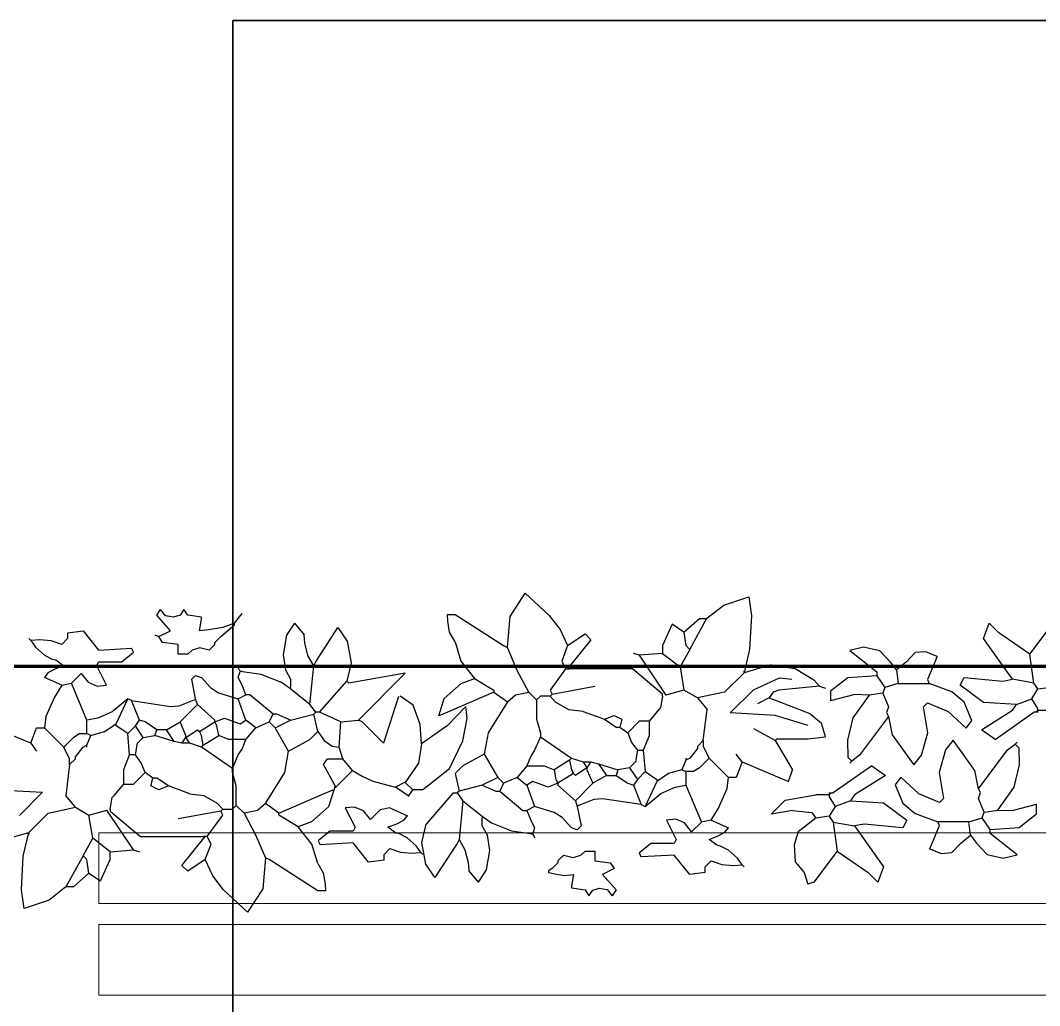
# Model space of a CAD drawing. Header units: inches. Extents: x 2013 to 15569, y -2551 to 2524.
# Drawn here: x 10979.4 to 11147, y 1005.9 to 1167.9 of the extents above; entities that cross this region are included whole.
import ezdxf

# ---------------------------------------------------------------- set-up
doc = ezdxf.new("R2010")
doc.units = ezdxf.units.IN
doc.header["$MEASUREMENT"] = 0
for name, color, linetype, lineweight in [('A-FLOR-FTPT', 6, 'Continuous', 70), ('A-FURN', 8, 'Continuous', 18), ('costruzioni', 2, 'Continuous', 35)]:
    doc.layers.add(name, color=color, linetype=linetype, lineweight=lineweight)
doc.layers.add('VERDE_siepe', color=96, linetype='Continuous')

msp = doc.modelspace()

# ---------------------------------------------------------------- linework, layer by layer
at = {"layer": 'A-FLOR-FTPT'}
msp.add_line((11298.869, 1061.639), (10391.869, 1061.639), dxfattribs=at)
at = {"layer": 'A-FURN'}
for p, q in [((11256.869, 1034.273), (10992.299, 1034.273)), ((10992.299, 1022.637), (10992.299, 1034.273)), ((10992.299, 1022.637), (11256.869, 1022.637)), ((11256.869, 1019.214), (10992.299, 1019.214)), ((10992.299, 1007.578), (10992.299, 1019.214)), ((10992.299, 1007.578), (11256.869, 1007.578))]:
    msp.add_line(p, q, dxfattribs=at)
at = {"layer": 'costruzioni'}
for p, q in [((11014.347, 65.055), (11014.347, 1167.888)), ((11014.347, 1167.888), (11150.359, 1167.888))]:
    msp.add_line(p, q, dxfattribs=at)
at = {"layer": 'VERDE_siepe'}
for p, q in [((11059.943, 1069.876), (11062.432, 1073.712)), ((11062.432, 1073.712), (11066.386, 1070.03)), ((11095.089, 1071.717), (11099.19, 1073.098)), ((11099.19, 1073.098), (11099.629, 1070.03)), ((11092.307, 1069.569), (11095.089, 1071.717)), ((11001.818, 1070.054), (11002.455, 1071.01)), ((11004.05, 1067.502), (11001.818, 1070.054)), ((11003.263, 1069.968), (11002.455, 1071.01)), ((11004.57, 1069.74), (11003.263, 1069.968)), ((11005.66, 1070.082), (11004.57, 1069.74)), ((11006.282, 1071.01), (11005.66, 1070.082)), ((11006.92, 1070.054), (11006.282, 1071.01)), ((11009.152, 1069.735), (11006.92, 1070.054)), ((11009.152, 1069.415), (11009.152, 1069.735)), ((11014.574, 1068.778), (11015.85, 1070.372)), ((11049.617, 1070.174), (11050.893, 1070.174)), ((11049.692, 1069.109), (11049.617, 1070.174)), ((11050.893, 1070.174), (11058.865, 1065.072)), ((11059.503, 1064.753), (11059.943, 1069.876)), ((11066.386, 1070.03), (11068.144, 1067.728)), ((11099.629, 1070.03), (11099.336, 1064.506)), ((11008.834, 1067.502), (11009.152, 1069.415)), ((11012.688, 1068.028), (11010.345, 1067.685)), ((11012.342, 1066.545), (11014.574, 1068.459)), ((11014.574, 1068.778), (11012.688, 1068.028)), ((11014.574, 1068.459), (11014.574, 1068.778)), ((11024.46, 1068.778), (11023.148, 1066.772)), ((11024.46, 1068.778), (11026.055, 1066.865)), ((11027.968, 1062.4), (11031.612, 1068.03)), ((11031.612, 1068.03), (11033.117, 1065.802)), ((11049.984, 1067.268), (11049.692, 1069.109)), ((11086.61, 1068.58), (11085.015, 1065.072)), ((11088.523, 1067.304), (11086.61, 1068.58)), ((11088.523, 1067.304), (11091.075, 1069.537)), ((11089.48, 1064.434), (11092.307, 1069.569)), ((11091.075, 1069.537), (11092.35, 1069.537)), ((11137.786, 1066.227), (11138.743, 1068.778)), ((11140.336, 1067.183), (11138.743, 1068.778)), ((11145.44, 1063.675), (11149.267, 1068.778)), ((10987.148, 1067.183), (10989.699, 1067.502)), ((10987.148, 1067.183), (10987.148, 1066.227)), ((10989.699, 1067.502), (10992.251, 1064.313)), ((11001.499, 1066.865), (11002.137, 1066.545)), ((11002.137, 1066.545), (11004.05, 1067.502)), ((11002.775, 1065.588), (11002.137, 1066.545)), ((11010.345, 1067.685), (11008.834, 1067.502)), ((11011.385, 1065.588), (11012.342, 1066.545)), ((11023.148, 1066.772), (11022.603, 1063.576)), ((11026.144, 1065.517), (11026.055, 1066.865)), ((11050.892, 1065.71), (11049.984, 1067.268)), ((11068.144, 1067.728), (11069.389, 1065.072)), ((11069.389, 1065.072), (11072.259, 1066.985)), ((11072.259, 1066.985), (11073.215, 1066.029)), ((11088.523, 1067.304), (11088.842, 1065.072)), ((11145.44, 1063.675), (11140.336, 1067.183)), ((10981.089, 1065.908), (10980.77, 1066.227)), ((10982.567, 1066.029), (10981.089, 1065.908)), ((10981.089, 1065.908), (10981.864, 1064.802)), ((10981.864, 1064.802), (10983.328, 1063.513)), ((10984.441, 1065.845), (10982.567, 1066.029)), ((10986.191, 1065.27), (10984.441, 1065.845)), ((10987.148, 1066.227), (10986.191, 1065.27)), ((10992.251, 1064.313), (10997.672, 1064.632)), ((10997.991, 1063.995), (10997.672, 1064.632)), ((11005.326, 1065.27), (11002.775, 1065.588)), ((11005.326, 1063.675), (11005.326, 1065.27)), ((11008.874, 1064.718), (11007.621, 1064.318)), ((11010.429, 1064.313), (11008.874, 1064.718)), ((11011.066, 1064.951), (11010.429, 1064.313)), ((11011.066, 1064.951), (11011.385, 1065.27)), ((11011.385, 1065.27), (11011.385, 1065.588)), ((11026.689, 1063.462), (11026.144, 1065.517)), ((11033.117, 1065.802), (11033.771, 1062.263)), ((11050.892, 1065.71), (11051.849, 1062.52)), ((11058.865, 1065.072), (11059.503, 1064.753)), ((11061.114, 1060.978), (11059.503, 1064.753)), ((11069.389, 1065.072), (11068.432, 1062.52)), ((11073.215, 1066.029), (11069.389, 1061.245)), ((11085.015, 1065.072), (11085.015, 1063.797)), ((11088.842, 1065.072), (11089.48, 1064.434)), ((11118.091, 1064.839), (11115.812, 1064.259)), ((11120.727, 1064.225), (11118.091, 1064.839)), ((11142.569, 1059.53), (11137.786, 1066.227)), ((10983.328, 1063.513), (10984.617, 1062.838)), ((10996.078, 1062.4), (10997.991, 1063.995)), ((11006.92, 1063.675), (11005.326, 1063.675)), ((11007.621, 1064.318), (11006.92, 1063.675)), ((11022.603, 1063.576), (11022.984, 1061.065)), ((11027.65, 1061.762), (11026.689, 1063.462)), ((11081.188, 1063.477), (11080.231, 1063.797)), ((11085.015, 1063.797), (11081.188, 1063.477)), ((11081.188, 1063.477), (11085.556, 1056.928)), ((11085.015, 1063.797), (11087.885, 1061.564)), ((11089.48, 1064.434), (11087.885, 1061.564)), ((11099.336, 1064.506), (11098.409, 1060.607)), ((11115.812, 1064.259), (11120.276, 1060.752)), ((11122.509, 1062.346), (11120.727, 1064.225)), ((11126.585, 1063.918), (11125.06, 1062.346)), ((11128.342, 1064.072), (11126.585, 1063.918)), ((11130.163, 1063.303), (11128.342, 1064.072)), ((11130.163, 1063.303), (11128.568, 1059.476)), ((11146.077, 1058.891), (11145.44, 1063.675)), ((10984.617, 1062.838), (10985.234, 1062.718)), ((10986.511, 1061.762), (10985.027, 1061.181)), ((10985.234, 1062.718), (10986.511, 1061.762)), ((10991.931, 1061.762), (10992.251, 1062.4)), ((10993.526, 1058.573), (10991.931, 1061.762)), ((10992.251, 1062.4), (10996.078, 1062.4)), ((11015.531, 1060.805), (11015.212, 1061.443)), ((11027.012, 1055.384), (11027.65, 1061.762)), ((11027.65, 1061.762), (11027.968, 1062.4)), ((11033.771, 1062.263), (11033.071, 1059.211)), ((11051.849, 1062.52), (11054.081, 1059.65)), ((11068.432, 1062.52), (11069.07, 1061.245)), ((11087.885, 1061.564), (11088.523, 1057.737)), ((11102.874, 1061.883), (11098.409, 1060.607)), ((11102.874, 1061.883), (11106.805, 1061.285)), ((11106.805, 1061.285), (11109.88, 1059.444)), ((11123.466, 1061.07), (11122.509, 1062.346)), ((11125.06, 1062.346), (11123.466, 1061.07)), ((10983.914, 1060.568), (10983.321, 1059.848)), ((10986.191, 1058.573), (10983.321, 1059.848)), ((10985.027, 1061.181), (10983.914, 1060.568)), ((10987.786, 1058.891), (10989.381, 1060.486)), ((10989.381, 1060.486), (10990.533, 1059.034)), ((11007.559, 1059.53), (11008.196, 1060.168)), ((11008.196, 1060.168), (11009.152, 1059.848)), ((11009.152, 1059.848), (11010.672, 1058.154)), ((11015.212, 1059.848), (11015.531, 1060.805)), ((11015.85, 1058.573), (11015.212, 1059.848)), ((11015.85, 1060.805), (11015.531, 1060.805)), ((11019.007, 1060.323), (11015.531, 1060.805)), ((11022.331, 1059.01), (11019.007, 1060.323)), ((11022.984, 1061.065), (11023.823, 1059.53)), ((11042.683, 1060.532), (11033.39, 1058.891)), ((11034.984, 1052.832), (11042.683, 1060.532)), ((11051.888, 1058.83), (11054.081, 1059.65)), ((11054.081, 1059.65), (11057.27, 1057.737)), ((11063.01, 1057.418), (11061.114, 1060.978)), ((11069.07, 1061.245), (11066.518, 1057.737)), ((11069.07, 1061.245), (11069.389, 1061.245)), ((11069.389, 1061.245), (11069.707, 1061.245)), ((11080.04, 1061.245), (11069.707, 1061.245)), ((11085.015, 1057.099), (11080.04, 1061.245)), ((11098.409, 1060.607), (11095.22, 1057.418)), ((11098.409, 1060.607), (11098.409, 1060.926)), ((11099.969, 1057.795), (11104.251, 1059.766)), ((11104.251, 1059.766), (11106.262, 1059.563)), ((11115.493, 1059.795), (11112.623, 1057.562)), ((11120.276, 1060.114), (11115.493, 1059.795)), ((11120.276, 1060.752), (11120.276, 1060.114)), ((11120.276, 1060.114), (11121.553, 1058.2)), ((11123.466, 1061.07), (11123.785, 1058.838)), ((11133.959, 1058.573), (11134.596, 1059.848)), ((11134.596, 1059.848), (11140.975, 1059.211)), ((10986.191, 1058.573), (10984.968, 1056.579)), ((10986.191, 1058.573), (10987.786, 1058.891)), ((10990.337, 1052.832), (10987.786, 1058.891)), ((10990.533, 1059.034), (10991.998, 1058.42)), ((10991.998, 1058.42), (10993.526, 1058.573)), ((11008.196, 1056.341), (11007.559, 1059.53)), ((11010.672, 1058.154), (11011.98, 1057.298)), ((11016.488, 1056.978), (11015.85, 1058.573)), ((11023.823, 1057.935), (11022.331, 1059.01)), ((11023.823, 1059.53), (11023.823, 1058.254)), ((11023.823, 1057.935), (11023.823, 1058.254)), ((11027.012, 1055.384), (11023.823, 1057.935)), ((11028.607, 1054.108), (11033.071, 1059.211)), ((11033.39, 1058.891), (11033.071, 1059.211)), ((11049.106, 1056.375), (11051.888, 1058.83)), ((11066.837, 1057.099), (11073.854, 1058.375)), ((11110.846, 1058.375), (11104.149, 1057.737)), ((11109.88, 1059.444), (11110.846, 1058.375)), ((11110.846, 1058.375), (11111.803, 1058.056)), ((11121.553, 1058.2), (11121.233, 1057.243)), ((11123.785, 1058.838), (11121.553, 1058.2)), ((11123.785, 1058.838), (11128.887, 1058.838)), ((11128.568, 1059.476), (11128.887, 1058.838)), ((11132.589, 1057.475), (11128.887, 1058.838)), ((11137.786, 1055.703), (11133.959, 1058.573)), ((11140.975, 1059.211), (11142.569, 1059.53)), ((11146.077, 1058.891), (11142.569, 1059.53)), ((11145.758, 1056.341), (11146.715, 1057.935)), ((11146.715, 1057.935), (11146.077, 1058.891)), ((11146.715, 1057.935), (11148.947, 1058.254)), ((10984.968, 1056.579), (10983.563, 1053.388)), ((10997.035, 1056.341), (10994.458, 1054.186)), ((10995.121, 1052.194), (10997.035, 1056.341)), ((10997.672, 1056.021), (10997.035, 1056.341)), ((11005.496, 1055.186), (11008.22, 1056.271)), ((11008.515, 1055.384), (11008.196, 1056.341)), ((11011.98, 1057.298), (11015.212, 1056.341)), ((11015.212, 1056.341), (11016.488, 1056.978)), ((11016.488, 1052.832), (11015.212, 1056.341)), ((11017.126, 1056.978), (11016.488, 1056.978)), ((11020.953, 1053.789), (11017.126, 1056.978)), ((11041.577, 1056.694), (11039.131, 1049.005)), ((11043.981, 1055.297), (11041.877, 1056.766)), ((11048.207, 1053.538), (11049.106, 1056.375)), ((11057.27, 1057.418), (11049.935, 1054.229)), ((11057.27, 1057.737), (11057.27, 1057.418)), ((11057.27, 1057.418), (11059.503, 1055.823)), ((11059.503, 1055.823), (11060.821, 1056.989)), ((11060.821, 1056.989), (11063.01, 1057.418)), ((11063.01, 1057.418), (11064.286, 1056.143)), ((11064.924, 1056.78), (11064.286, 1056.143)), ((11066.518, 1056.78), (11064.924, 1056.78)), ((11066.518, 1057.737), (11066.837, 1057.099)), ((11066.837, 1057.099), (11066.518, 1056.78)), ((11067.411, 1055.762), (11066.518, 1056.78)), ((11085.015, 1056.78), (11084.696, 1054.866)), ((11085.015, 1056.78), (11085.015, 1057.099)), ((11088.523, 1057.737), (11085.556, 1056.928)), ((11090.755, 1056.461), (11088.523, 1057.737)), ((11095.22, 1057.418), (11090.755, 1056.461)), ((11090.755, 1056.461), (11092.35, 1054.548)), ((11096.141, 1053.989), (11099.969, 1057.795)), ((11102.555, 1056.461), (11100.642, 1055.505)), ((11103.193, 1057.418), (11102.555, 1056.461)), ((11102.555, 1056.461), (11105.106, 1055.505)), ((11104.149, 1057.737), (11103.193, 1057.418)), ((11112.623, 1057.562), (11112.623, 1055.968)), ((11116.627, 1057.015), (11112.623, 1055.968)), ((11119.001, 1056.925), (11116.334, 1053.179)), ((11119.001, 1056.925), (11116.627, 1057.015)), ((11121.233, 1057.243), (11119.001, 1056.925)), ((11121.233, 1057.243), (11122.19, 1055.011)), ((11134.639, 1055.787), (11132.589, 1057.475)), ((11143.207, 1055.384), (11145.758, 1056.341)), ((11146.715, 1054.746), (11145.758, 1056.341)), ((10997.672, 1056.021), (11004.05, 1055.064)), ((10998.948, 1052.832), (10997.672, 1056.021)), ((11004.05, 1055.064), (11005.496, 1055.186)), ((11005.645, 1052.514), (11008.515, 1055.384)), ((11011.385, 1052.832), (11008.515, 1055.384)), ((11027.968, 1054.108), (11027.012, 1055.384)), ((11045.149, 1052.114), (11043.981, 1055.297)), ((11052.627, 1055.059), (11049.589, 1051.869)), ((11052.86, 1053.094), (11052.627, 1055.059)), ((11059.503, 1055.823), (11056.313, 1050.721)), ((11064.286, 1056.143), (11064.286, 1052.953)), ((11069.608, 1054.534), (11067.411, 1055.762)), ((11084.378, 1054.548), (11082.783, 1052.634)), ((11084.696, 1054.866), (11084.378, 1054.548)), ((11091.712, 1049.446), (11092.35, 1054.548)), ((11105.106, 1055.505), (11109.253, 1053.91)), ((11122.19, 1055.011), (11121.871, 1054.055)), ((11128.568, 1055.649), (11127.93, 1055.011)), ((11128.635, 1050.724), (11127.93, 1055.011)), ((11128.568, 1055.649), (11132.003, 1054.253)), ((11135.904, 1052.778), (11134.639, 1055.787)), ((11143.207, 1055.384), (11137.786, 1055.703)), ((11142.569, 1054.427), (11143.207, 1055.384)), ((11146.715, 1054.427), (11146.715, 1054.746)), ((10983.563, 1053.388), (10983.321, 1051.557)), ((10992.115, 1053.142), (10990.337, 1052.832)), ((10994.458, 1054.186), (10992.115, 1053.142)), ((11011.385, 1052.514), (11012.979, 1053.151)), ((11012.979, 1053.151), (11015.531, 1052.194)), ((11020.315, 1052.514), (11020.953, 1053.789)), ((11021.59, 1053.789), (11020.953, 1053.789)), ((11023.823, 1052.832), (11021.59, 1053.789)), ((11023.823, 1052.832), (11027.65, 1053.789)), ((11027.65, 1053.789), (11027.968, 1054.108)), ((11028.287, 1050.919), (11027.65, 1053.789)), ((11028.607, 1054.108), (11027.968, 1054.108)), ((11032.114, 1052.514), (11028.607, 1054.108)), ((11049.935, 1054.229), (11048.207, 1053.538)), ((11052.159, 1049.421), (11052.86, 1053.094)), ((11064.286, 1052.953), (11064.924, 1050.721)), ((11071.94, 1054.229), (11069.608, 1054.534)), ((11071.94, 1054.229), (11075.448, 1052.953)), ((11075.448, 1052.953), (11077.042, 1053.591)), ((11075.448, 1052.953), (11077.361, 1051.678)), ((11077.042, 1053.591), (11078.318, 1052.953)), ((11078.318, 1052.953), (11077.999, 1051.678)), ((11103.537, 1053.582), (11096.141, 1053.989)), ((11108.987, 1051.95), (11103.537, 1053.582)), ((11109.253, 1053.91), (11111.166, 1052.316)), ((11116.334, 1053.179), (11115.455, 1049.497)), ((11122.19, 1053.417), (11117.406, 1047.038)), ((11121.871, 1054.055), (11122.19, 1053.417)), ((11122.19, 1053.416), (11122.777, 1050.418)), ((11132.003, 1054.253), (11134.947, 1051.503)), ((11137.466, 1051.238), (11142.569, 1054.427)), ((11139.699, 1049.644), (11146.077, 1054.108)), ((11146.396, 1054.108), (11146.077, 1054.108)), ((11146.396, 1054.108), (11146.715, 1054.427)), ((11146.715, 1054.108), (11146.396, 1054.108)), ((11146.715, 1054.108), (11146.715, 1054.427)), ((11146.715, 1054.427), (11148.947, 1054.427)), ((10981.089, 1049.005), (10973.435, 1052.194)), ((10981.089, 1049.005), (10982.046, 1051.557)), ((10982.046, 1051.557), (10983.321, 1051.557)), ((10986.511, 1048.367), (10983.321, 1051.557)), ((10990.337, 1050.6), (10990.337, 1052.832)), ((10993.208, 1050.919), (10995.121, 1052.194)), ((10995.121, 1051.876), (10995.121, 1052.194)), ((10997.035, 1050.6), (10995.121, 1051.876)), ((10997.035, 1050.6), (10998.31, 1051.876)), ((10998.31, 1051.876), (10998.948, 1052.832)), ((10999.585, 1049.962), (10998.31, 1051.876)), ((10999.905, 1052.514), (10998.948, 1052.832)), ((11001.818, 1051.238), (10999.905, 1052.514)), ((11001.499, 1050.281), (11001.818, 1051.238)), ((11003.412, 1051.238), (11001.818, 1051.238)), ((11003.412, 1051.238), (11005.645, 1052.514)), ((11004.688, 1049.324), (11003.412, 1051.238)), ((11006.602, 1050.281), (11005.645, 1052.514)), ((11006.602, 1049.962), (11008.515, 1051.238)), ((11008.515, 1051.238), (11008.834, 1050.919)), ((11008.834, 1050.919), (11011.385, 1052.514)), ((11011.385, 1052.514), (11011.385, 1052.832)), ((11011.704, 1051.876), (11011.385, 1052.514)), ((11012.023, 1050.281), (11011.704, 1051.876)), ((11015.531, 1052.194), (11016.488, 1052.832)), ((11018.083, 1051.557), (11016.488, 1052.832)), ((11016.488, 1049.644), (11018.083, 1051.557)), ((11018.083, 1051.557), (11020.315, 1052.514)), ((11021.271, 1051.557), (11020.315, 1052.514)), ((11021.271, 1051.557), (11023.823, 1052.832)), ((11023.503, 1047.73), (11021.271, 1051.557)), ((11031.795, 1048.367), (11032.114, 1052.514)), ((11032.114, 1052.514), (11034.984, 1052.832)), ((11035.622, 1052.514), (11034.984, 1052.832)), ((11039.131, 1049.005), (11035.622, 1052.514)), ((11045.383, 1048.932), (11045.149, 1052.114)), ((11049.589, 1051.869), (11045.383, 1048.932)), ((11077.361, 1051.678), (11077.999, 1051.678)), ((11077.999, 1051.678), (11079.274, 1050.721)), ((11081.188, 1052.634), (11079.274, 1050.721)), ((11082.783, 1052.634), (11081.188, 1052.634)), ((11082.783, 1052.634), (11082.788, 1050.239)), ((11103.512, 1049.446), (11100.004, 1051.359)), ((11111.803, 1050.083), (11111.166, 1052.316)), ((11134.947, 1051.503), (11135.904, 1052.778)), ((11139.699, 1049.644), (11137.466, 1051.238)), ((10986.511, 1048.367), (10988.104, 1049.962)), ((10988.104, 1049.962), (10989.061, 1050.6)), ((10989.061, 1050.6), (10990.337, 1050.6)), ((10990.975, 1050.281), (10990.337, 1050.6)), ((10990.337, 1048.687), (10990.975, 1050.281)), ((10990.975, 1050.281), (10993.208, 1050.919)), ((10997.353, 1047.092), (10997.035, 1050.6)), ((10998.629, 1049.005), (10999.585, 1049.962)), ((10999.585, 1049.962), (11001.499, 1050.281)), ((11004.688, 1049.324), (11001.499, 1050.281)), ((11005.964, 1049.005), (11006.602, 1049.962)), ((11006.602, 1049.962), (11006.602, 1050.281)), ((11007.239, 1049.005), (11006.602, 1049.962)), ((11009.152, 1050.281), (11008.834, 1050.919)), ((11009.472, 1048.687), (11009.152, 1050.281)), ((11009.472, 1048.687), (11012.023, 1050.281)), ((11013.618, 1049.644), (11012.023, 1050.281)), ((11016.488, 1049.644), (11013.618, 1049.644)), ((11015.85, 1048.049), (11016.488, 1049.644)), ((11023.503, 1047.73), (11027.012, 1049.644)), ((11027.012, 1049.644), (11028.287, 1050.919)), ((11028.287, 1050.919), (11029.341, 1049.46)), ((11056.313, 1050.721), (11055.676, 1047.213)), ((11064.924, 1050.083), (11063.967, 1047.851)), ((11064.924, 1050.721), (11064.924, 1050.083)), ((11064.924, 1050.083), (11070.027, 1046.575)), ((11079.274, 1050.721), (11079.913, 1049.126)), ((11082.788, 1050.239), (11081.826, 1047.851)), ((11103.512, 1049.446), (11103.831, 1049.764)), ((11103.831, 1049.764), (11108.933, 1049.764)), ((11108.933, 1049.764), (11111.803, 1050.083)), ((11122.777, 1050.418), (11126.336, 1045.444)), ((11127.612, 1047.038), (11128.635, 1050.724)), ((10981.089, 1049.005), (10982.046, 1047.73)), ((10987.467, 1046.454), (10986.511, 1048.367)), ((10988.424, 1046.773), (10989.699, 1048.367)), ((10989.699, 1048.367), (10990.337, 1048.687)), ((10990.337, 1048.367), (10990.337, 1048.687)), ((10998.31, 1047.092), (10998.629, 1049.005)), ((11005.964, 1049.005), (11004.688, 1049.324)), ((11007.239, 1049.005), (11005.964, 1049.005)), ((11009.152, 1048.367), (11007.239, 1049.005)), ((11009.152, 1048.367), (11009.472, 1048.687)), ((11014.256, 1044.86), (11009.152, 1048.367)), ((11015.212, 1047.092), (11015.85, 1048.049)), ((11029.341, 1049.46), (11030.659, 1048.54)), ((11030.659, 1048.54), (11031.795, 1048.367)), ((11032.433, 1046.454), (11031.795, 1048.367)), ((11045.383, 1048.932), (11044.86, 1045.748)), ((11049.973, 1044.86), (11052.159, 1049.421)), ((11063.967, 1047.851), (11063.33, 1046.894)), ((11079.913, 1049.126), (11080.869, 1047.851)), ((11080.869, 1047.851), (11080.551, 1045.937)), ((11080.869, 1047.851), (11081.826, 1047.851)), ((11081.826, 1047.851), (11082.145, 1044.342)), ((11090.755, 1048.169), (11089.48, 1046.575)), ((11091.712, 1049.446), (11090.755, 1048.489)), ((11090.755, 1048.489), (11090.755, 1048.169)), ((11091.712, 1049.446), (11091.712, 1048.489)), ((11091.712, 1048.489), (11092.669, 1046.575)), ((11103.512, 1049.446), (11106.382, 1044.662)), ((11115.455, 1049.497), (11115.493, 1046.719)), ((11131.545, 1047.905), (11130.521, 1044.218)), ((11132.82, 1049.499), (11131.545, 1047.905)), ((11136.379, 1044.525), (11132.821, 1049.499)), ((11136.966, 1041.526), (11141.75, 1047.905)), ((11141.75, 1047.905), (11143.025, 1048.861)), ((11143.025, 1048.861), (11143.344, 1049.18)), ((11143.663, 1048.223), (11143.025, 1048.861)), ((11143.701, 1045.446), (11143.663, 1048.223)), ((10987.467, 1045.497), (10988.424, 1046.454)), ((10987.467, 1045.497), (10987.467, 1046.454)), ((10988.424, 1046.454), (10988.424, 1046.773)), ((10996.391, 1044.704), (10997.353, 1047.092)), ((10998.31, 1047.092), (10997.353, 1047.092)), ((10999.267, 1045.817), (10998.31, 1047.092)), ((11014.256, 1044.86), (11015.212, 1047.092)), ((11022.866, 1044.222), (11023.503, 1047.73)), ((11029.244, 1045.497), (11029.882, 1046.454)), ((11029.882, 1046.454), (11032.433, 1046.454)), ((11034.027, 1044.54), (11032.433, 1046.454)), ((11055.676, 1047.213), (11052.167, 1045.299)), ((11055.676, 1047.213), (11057.908, 1043.386)), ((11063.33, 1046.894), (11062.691, 1045.299)), ((11069.707, 1046.256), (11067.157, 1044.662)), ((11070.027, 1046.575), (11069.707, 1046.256)), ((11069.707, 1046.256), (11070.027, 1044.662)), ((11070.027, 1046.575), (11071.94, 1045.937)), ((11088.842, 1046.256), (11088.205, 1044.662)), ((11088.842, 1046.575), (11088.842, 1046.256)), ((11089.48, 1046.575), (11088.842, 1046.256)), ((11092.669, 1046.575), (11091.075, 1044.981)), ((11092.669, 1046.575), (11095.858, 1043.386)), ((11098.09, 1045.937), (11097.134, 1047.213)), ((11115.493, 1046.719), (11116.131, 1046.081)), ((11117.406, 1047.038), (11116.131, 1046.081)), ((11126.336, 1045.444), (11127.612, 1047.038)), ((10987.467, 1045.497), (10986.829, 1040.395)), ((10996.396, 1042.308), (10996.391, 1044.704)), ((10999.905, 1044.222), (10999.267, 1045.817)), ((11014.256, 1044.222), (11014.256, 1044.86)), ((11031.157, 1041.99), (11029.244, 1045.497)), ((11031.157, 1041.67), (11034.027, 1044.54)), ((11034.027, 1044.54), (11035.622, 1043.584)), ((11044.86, 1045.748), (11042.692, 1042.557)), ((11045.508, 1041.352), (11049.973, 1044.86)), ((11052.167, 1045.299), (11050.892, 1044.024)), ((11062.691, 1045.299), (11061.097, 1043.386)), ((11062.691, 1045.299), (11065.562, 1045.299)), ((11065.562, 1045.299), (11067.157, 1044.662)), ((11067.157, 1044.662), (11067.475, 1043.067)), ((11070.027, 1044.662), (11070.345, 1044.024)), ((11072.577, 1044.981), (11070.664, 1043.705)), ((11071.94, 1045.937), (11072.577, 1044.981)), ((11071.94, 1045.937), (11073.215, 1045.937)), ((11073.215, 1045.937), (11072.577, 1044.981)), ((11072.577, 1044.981), (11072.577, 1044.662)), ((11072.577, 1044.662), (11073.534, 1042.429)), ((11073.215, 1045.937), (11074.491, 1045.619)), ((11074.491, 1045.619), (11077.681, 1044.662)), ((11074.491, 1045.619), (11075.767, 1043.705)), ((11077.681, 1044.662), (11077.361, 1043.705)), ((11079.594, 1044.981), (11077.681, 1044.662)), ((11080.551, 1045.937), (11079.594, 1044.981)), ((11079.594, 1044.981), (11080.869, 1043.067)), ((11088.205, 1044.662), (11085.972, 1044.024)), ((11088.205, 1044.662), (11088.842, 1044.342)), ((11091.075, 1044.981), (11090.118, 1044.342)), ((11098.09, 1045.937), (11097.134, 1043.386)), ((11098.09, 1045.937), (11105.744, 1042.749)), ((11105.744, 1042.749), (11106.382, 1044.662)), ((11119.457, 1045.299), (11113.079, 1040.835)), ((11116.131, 1046.081), (11115.812, 1045.763)), ((11119.457, 1045.299), (11121.69, 1043.705)), ((11136.966, 1041.527), (11136.379, 1044.525)), ((11142.822, 1041.764), (11143.701, 1045.446)), ((10997.991, 1042.308), (10999.905, 1044.222)), ((11001.18, 1043.265), (10999.905, 1044.222)), ((11000.862, 1041.99), (11001.18, 1043.265)), ((11001.818, 1043.265), (11001.18, 1043.265)), ((11003.732, 1041.99), (11001.818, 1043.265)), ((11014.893, 1041.99), (11014.256, 1044.222)), ((11019.677, 1039.12), (11022.866, 1044.222)), ((11035.622, 1043.584), (11037.362, 1042.802)), ((11050.892, 1044.024), (11051.529, 1041.154)), ((11057.908, 1043.386), (11055.356, 1042.11)), ((11057.908, 1043.386), (11058.865, 1042.429)), ((11061.097, 1043.386), (11058.865, 1042.429)), ((11061.097, 1043.386), (11062.691, 1042.11)), ((11067.475, 1043.067), (11067.794, 1042.429)), ((11070.345, 1044.024), (11067.794, 1042.429)), ((11070.664, 1043.705), (11070.345, 1044.024)), ((11075.767, 1043.705), (11073.534, 1042.429)), ((11075.767, 1043.705), (11077.361, 1043.705)), ((11077.361, 1043.705), (11079.274, 1042.429)), ((11080.869, 1043.067), (11080.231, 1042.11)), ((11082.145, 1044.342), (11080.869, 1043.067)), ((11082.145, 1044.342), (11084.058, 1043.067)), ((11085.972, 1044.024), (11084.058, 1042.749)), ((11084.058, 1043.067), (11084.058, 1042.749)), ((11090.118, 1044.342), (11088.842, 1044.342)), ((11088.842, 1044.342), (11088.842, 1042.11)), ((11095.617, 1041.555), (11095.858, 1043.386)), ((11097.134, 1043.386), (11095.858, 1043.386)), ((11121.69, 1043.705), (11116.587, 1040.516)), ((11124.209, 1043.44), (11123.253, 1042.164)), ((11127.153, 1040.69), (11124.209, 1043.44)), ((11130.521, 1044.218), (11131.226, 1039.931)), ((10975.642, 1041.361), (10983.038, 1040.953)), ((10994.802, 1040.395), (10996.396, 1042.308)), ((10996.396, 1042.308), (10997.991, 1042.308)), ((11002.137, 1041.352), (11000.862, 1041.99)), ((11003.732, 1041.99), (11002.137, 1041.352)), ((11007.239, 1040.714), (11003.732, 1041.99)), ((11014.893, 1038.8), (11014.893, 1041.99)), ((11029.244, 1040.714), (11030.839, 1041.352)), ((11031.157, 1041.99), (11030.073, 1038.568)), ((11031.157, 1041.67), (11031.157, 1041.99)), ((11037.362, 1042.802), (11041.228, 1041.759)), ((11041.016, 1041.816), (11042.638, 1042.627)), ((11041.228, 1041.759), (11043.337, 1040.286)), ((11042.638, 1042.627), (11043.914, 1041.352)), ((11043.276, 1040.395), (11043.914, 1041.352)), ((11045.508, 1041.352), (11043.914, 1041.352)), ((11051.529, 1041.154), (11051.211, 1040.835)), ((11055.356, 1042.11), (11051.529, 1041.154)), ((11055.356, 1042.11), (11057.589, 1041.154)), ((11057.589, 1041.154), (11058.226, 1041.154)), ((11058.865, 1042.429), (11058.226, 1041.154)), ((11058.226, 1041.154), (11062.053, 1037.965)), ((11063.648, 1042.749), (11062.691, 1042.11)), ((11062.691, 1042.11), (11063.967, 1038.602)), ((11066.2, 1041.792), (11063.648, 1042.749)), ((11067.794, 1042.429), (11066.2, 1041.792)), ((11067.794, 1042.429), (11067.794, 1042.11)), ((11067.794, 1042.11), (11070.664, 1039.559)), ((11073.534, 1042.429), (11070.664, 1039.559)), ((11079.274, 1042.429), (11080.231, 1042.11)), ((11080.231, 1042.11), (11081.507, 1038.922)), ((11084.058, 1042.749), (11082.145, 1038.602)), ((11084.721, 1040.757), (11087.064, 1041.801)), ((11087.064, 1041.801), (11088.842, 1042.11)), ((11088.842, 1042.11), (11091.393, 1036.051)), ((11094.211, 1038.364), (11095.617, 1041.555)), ((11123.253, 1042.164), (11124.517, 1039.156)), ((11137.285, 1040.888), (11136.966, 1041.526)), ((11140.155, 1038.018), (11142.822, 1041.764)), ((10983.038, 1040.953), (10979.21, 1037.147)), ((10988.424, 1038.482), (10986.829, 1040.395)), ((10994.164, 1038.163), (10994.483, 1040.076)), ((10994.483, 1040.076), (10994.802, 1040.395)), ((11007.239, 1040.714), (11009.571, 1040.409)), ((11009.571, 1040.409), (11011.768, 1039.181)), ((11021.91, 1037.525), (11029.244, 1040.714)), ((11050.573, 1040.835), (11046.109, 1035.732)), ((11050.573, 1040.835), (11051.211, 1040.835)), ((11051.211, 1040.835), (11052.167, 1039.559)), ((11052.167, 1039.559), (11051.529, 1033.181)), ((11052.167, 1039.559), (11055.356, 1037.008)), ((11070.664, 1039.559), (11070.983, 1038.602)), ((11073.683, 1039.757), (11070.959, 1038.672)), ((11075.129, 1039.878), (11073.683, 1039.757)), ((11081.507, 1038.922), (11075.129, 1039.878)), ((11082.145, 1038.602), (11084.721, 1040.757)), ((11102.851, 1037.351), (11105.194, 1039.653)), ((11105.194, 1039.653), (11110.209, 1040.516)), ((11112.441, 1040.516), (11110.209, 1040.516)), ((11112.441, 1040.835), (11112.76, 1040.835)), ((11112.441, 1040.835), (11112.441, 1040.516)), ((11112.76, 1040.835), (11112.441, 1040.516)), ((11112.441, 1040.516), (11112.441, 1040.197)), ((11112.441, 1040.197), (11113.398, 1038.602)), ((11112.76, 1040.835), (11113.079, 1040.835)), ((11115.95, 1039.559), (11113.398, 1038.602)), ((11116.587, 1040.516), (11115.95, 1039.559)), ((11115.95, 1039.559), (11121.37, 1039.24)), ((11130.588, 1039.294), (11127.153, 1040.69)), ((11130.588, 1039.294), (11131.226, 1039.931)), ((11136.966, 1039.931), (11137.285, 1040.888)), ((11137.923, 1037.699), (11136.966, 1039.931)), ((10983.959, 1037.525), (10988.424, 1038.482)), ((10988.424, 1038.482), (10990.656, 1037.206)), ((10990.656, 1037.206), (10993.623, 1038.015)), ((10997.991, 1031.466), (10993.623, 1038.015)), ((10994.164, 1038.163), (10994.164, 1037.843)), ((10994.164, 1037.843), (10999.139, 1033.698)), ((11012.342, 1037.843), (11005.326, 1036.568)), ((11011.768, 1039.181), (11012.661, 1038.163)), ((11012.342, 1037.843), (11012.661, 1038.163)), ((11012.661, 1037.206), (11012.342, 1037.843)), ((11012.661, 1038.163), (11014.256, 1038.163)), ((11014.256, 1038.163), (11014.893, 1038.8)), ((11016.169, 1037.525), (11014.893, 1038.8)), ((11018.358, 1037.954), (11016.169, 1037.525)), ((11019.677, 1039.12), (11018.358, 1037.954)), ((11021.91, 1037.525), (11019.677, 1039.12)), ((11030.073, 1038.568), (11027.291, 1036.113)), ((11034.357, 1038.527), (11032.828, 1038.374)), ((11032.828, 1038.374), (11034.423, 1035.185)), ((11035.821, 1037.913), (11034.357, 1038.527)), ((11036.974, 1036.46), (11035.821, 1037.913)), ((11038.569, 1038.055), (11036.974, 1036.46)), ((11040.164, 1038.374), (11038.569, 1038.055)), ((11040.164, 1038.374), (11043.034, 1037.098)), ((11062.053, 1037.965), (11062.691, 1037.965)), ((11063.967, 1038.602), (11062.691, 1037.965)), ((11062.691, 1037.965), (11063.33, 1036.37)), ((11067.2, 1037.645), (11063.967, 1038.602)), ((11070.983, 1038.602), (11071.621, 1035.413)), ((11081.507, 1038.922), (11082.145, 1038.602)), ((11092.988, 1036.37), (11094.211, 1038.364)), ((11106.382, 1037.965), (11102.851, 1037.351)), ((11106.382, 1037.965), (11109.571, 1037.645)), ((11113.398, 1038.602), (11112.441, 1037.008)), ((11121.37, 1039.24), (11125.197, 1036.37)), ((11124.517, 1039.156), (11126.567, 1037.468)), ((11137.923, 1037.699), (11140.155, 1038.018)), ((11140.155, 1038.018), (11142.529, 1037.928)), ((11142.529, 1037.928), (11146.534, 1038.975)), ((11146.534, 1037.381), (11146.534, 1038.975)), ((10980.77, 1034.336), (10983.959, 1037.525)), ((10991.294, 1033.379), (10990.656, 1037.206)), ((11010.109, 1033.698), (11012.661, 1037.206)), ((11016.169, 1037.525), (11018.065, 1033.965)), ((11021.91, 1037.206), (11021.91, 1037.525)), ((11025.098, 1035.293), (11021.91, 1037.206)), ((11027.291, 1036.113), (11025.098, 1035.293)), ((11041.328, 1035.765), (11042.441, 1036.379)), ((11042.441, 1036.379), (11043.034, 1037.098)), ((11055.356, 1037.008), (11055.356, 1036.689)), ((11055.356, 1037.008), (11056.849, 1035.933)), ((11055.356, 1035.413), (11055.356, 1036.689)), ((11063.33, 1036.37), (11063.967, 1035.095)), ((11068.507, 1036.789), (11067.2, 1037.645)), ((11070.027, 1035.095), (11068.507, 1036.789)), ((11087.181, 1036.523), (11085.653, 1036.37)), ((11085.653, 1036.37), (11087.248, 1033.181)), ((11088.646, 1035.909), (11087.181, 1036.523)), ((11092.988, 1036.37), (11091.393, 1036.051)), ((11092.988, 1036.37), (11095.858, 1035.095)), ((11110.209, 1036.689), (11107.339, 1034.457)), ((11109.571, 1037.645), (11110.209, 1036.689)), ((11112.441, 1037.008), (11110.209, 1036.689)), ((11112.441, 1037.008), (11113.079, 1036.051)), ((11125.197, 1036.37), (11124.56, 1035.095)), ((11126.567, 1037.468), (11130.269, 1036.104)), ((11130.588, 1035.467), (11130.269, 1036.104)), ((11135.371, 1036.104), (11130.269, 1036.104)), ((11135.371, 1036.104), (11137.604, 1036.743)), ((11135.69, 1033.872), (11135.371, 1036.104)), ((11137.604, 1036.743), (11137.923, 1037.699)), ((11138.88, 1034.829), (11137.604, 1036.743)), ((11143.663, 1035.148), (11146.534, 1037.381)), ((11027.33, 1032.423), (11025.098, 1035.293)), ((11030.277, 1034.547), (11028.363, 1032.952)), ((11034.104, 1034.547), (11030.277, 1034.547)), ((11034.423, 1035.185), (11034.104, 1034.547)), ((11039.844, 1035.185), (11041.328, 1035.765)), ((11041.12, 1034.228), (11039.844, 1035.185)), ((11045.408, 1032.679), (11046.109, 1035.732)), ((11056.195, 1033.878), (11055.356, 1035.413)), ((11056.849, 1035.933), (11060.172, 1034.62)), ((11060.172, 1034.62), (11063.648, 1034.138)), ((11063.967, 1035.095), (11063.648, 1034.138)), ((11070.983, 1034.775), (11070.027, 1035.095)), ((11071.621, 1035.413), (11070.983, 1034.775)), ((11089.798, 1034.457), (11088.646, 1035.909)), ((11091.393, 1036.051), (11089.798, 1034.457)), ((11095.265, 1034.375), (11095.858, 1035.095)), ((11107.339, 1034.457), (11106.659, 1032.289)), ((11113.079, 1036.051), (11116.587, 1035.413)), ((11113.079, 1036.051), (11113.717, 1031.268)), ((11118.182, 1035.732), (11116.587, 1035.413)), ((11116.587, 1035.413), (11121.37, 1028.716)), ((11124.56, 1035.095), (11118.182, 1035.732)), ((11128.993, 1031.64), (11130.588, 1035.467)), ((11138.88, 1034.829), (11143.663, 1035.148)), ((11138.88, 1034.191), (11138.88, 1034.829)), ((10976.305, 1033.06), (10980.77, 1034.336)), ((10979.843, 1030.436), (10980.77, 1034.336)), ((10980.77, 1034.336), (10980.77, 1034.016)), ((10989.699, 1030.509), (10991.294, 1033.379)), ((10994.164, 1031.146), (10991.294, 1033.379)), ((10999.139, 1033.698), (11009.472, 1033.698)), ((11005.964, 1028.914), (11009.791, 1033.698)), ((11009.791, 1033.698), (11009.472, 1033.698)), ((11010.109, 1033.698), (11009.791, 1033.698)), ((11010.747, 1032.423), (11010.109, 1033.698)), ((11018.065, 1033.965), (11019.677, 1030.19)), ((11028.363, 1032.952), (11028.683, 1032.315)), ((11041.738, 1034.108), (11041.12, 1034.228)), ((11043.026, 1033.433), (11041.738, 1034.108)), ((11044.491, 1032.144), (11043.026, 1033.433)), ((11051.529, 1033.181), (11051.211, 1032.543)), ((11051.529, 1033.181), (11052.49, 1031.481)), ((11056.576, 1031.367), (11056.195, 1033.878)), ((11063.33, 1034.138), (11063.648, 1034.138)), ((11063.648, 1034.138), (11063.967, 1033.5)), ((11087.248, 1033.181), (11086.928, 1032.543)), ((11092.669, 1033.181), (11094.152, 1033.761)), ((11093.945, 1032.225), (11092.669, 1033.181)), ((11094.152, 1033.761), (11095.265, 1034.375)), ((11134.096, 1032.597), (11135.69, 1033.872)), ((11135.69, 1033.872), (11136.647, 1032.597)), ((11143.344, 1030.684), (11138.88, 1034.191)), ((10994.164, 1031.146), (10997.991, 1031.466)), ((10994.164, 1029.871), (10994.164, 1031.146)), ((10997.991, 1031.466), (10998.948, 1031.146)), ((11009.791, 1029.871), (11010.747, 1032.423)), ((11028.287, 1029.233), (11027.33, 1032.423)), ((11034.104, 1032.633), (11028.683, 1032.315)), ((11036.655, 1029.444), (11034.104, 1032.633)), ((11039.207, 1030.72), (11040.164, 1031.677)), ((11040.164, 1031.677), (11041.913, 1031.101)), ((11041.913, 1031.101), (11043.788, 1030.917)), ((11045.266, 1031.038), (11044.491, 1032.144)), ((11046.062, 1029.141), (11045.408, 1032.679)), ((11051.211, 1032.543), (11047.568, 1026.913)), ((11052.49, 1031.481), (11053.035, 1029.426)), ((11056.031, 1028.171), (11056.576, 1031.367)), ((11071.558, 1030.625), (11072.259, 1031.268)), ((11072.259, 1031.268), (11073.854, 1031.268)), ((11073.854, 1031.268), (11073.854, 1029.673)), ((11083.101, 1032.543), (11081.188, 1030.948)), ((11086.928, 1032.543), (11083.101, 1032.543)), ((11094.562, 1032.104), (11093.945, 1032.225)), ((11095.851, 1031.429), (11094.562, 1032.104)), ((11097.315, 1030.141), (11095.851, 1031.429)), ((11106.659, 1032.289), (11106.805, 1029.527)), ((11113.717, 1031.268), (11109.89, 1026.165)), ((11113.717, 1031.268), (11118.82, 1027.759)), ((11128.993, 1031.64), (11130.814, 1030.871)), ((11132.571, 1031.024), (11134.096, 1032.597)), ((11136.647, 1032.597), (11138.429, 1030.718)), ((10979.55, 1024.913), (10979.843, 1030.436)), ((10989.699, 1030.509), (10986.872, 1025.374)), ((10990.337, 1029.871), (10989.699, 1030.509)), ((10990.656, 1027.639), (10990.337, 1029.871)), ((10992.57, 1026.363), (10994.164, 1029.871)), ((11009.791, 1029.871), (11006.92, 1027.958)), ((11011.036, 1027.215), (11009.791, 1029.871)), ((11019.677, 1030.19), (11019.236, 1025.067)), ((11020.315, 1029.871), (11019.677, 1030.19)), ((11028.286, 1024.769), (11020.315, 1029.871)), ((11039.207, 1029.763), (11036.655, 1029.444)), ((11039.207, 1029.763), (11039.207, 1030.72)), ((11043.788, 1030.917), (11045.266, 1031.038)), ((11045.266, 1031.038), (11045.584, 1030.72)), ((11053.035, 1029.426), (11053.124, 1028.078)), ((11068.113, 1029.992), (11067.794, 1029.673)), ((11067.794, 1029.673), (11067.794, 1029.354)), ((11068.113, 1029.992), (11068.75, 1030.63)), ((11068.75, 1030.63), (11070.305, 1030.225)), ((11070.305, 1030.225), (11071.558, 1030.625)), ((11073.854, 1029.673), (11076.404, 1029.354)), ((11081.188, 1030.948), (11081.507, 1030.311)), ((11086.928, 1030.63), (11081.507, 1030.311)), ((11089.48, 1027.441), (11086.928, 1030.63)), ((11092.031, 1028.716), (11092.988, 1029.673)), ((11092.988, 1029.673), (11094.738, 1029.097)), ((11098.091, 1029.035), (11097.315, 1030.141)), ((11106.805, 1029.527), (11108.296, 1027.759)), ((11130.814, 1030.871), (11132.571, 1031.024)), ((11138.429, 1030.718), (11141.065, 1030.104)), ((11141.065, 1030.104), (11143.344, 1030.684)), ((11006.92, 1027.958), (11005.964, 1028.914)), ((11028.287, 1029.233), (11029.195, 1027.675)), ((11047.568, 1026.913), (11046.062, 1029.141)), ((11054.719, 1026.165), (11053.124, 1028.078)), ((11054.719, 1026.165), (11056.031, 1028.171)), ((11066.837, 1028.398), (11066.25, 1028.053)), ((11066.25, 1028.053), (11066.25, 1027.733)), ((11066.25, 1027.733), (11067.557, 1027.507)), ((11067.794, 1029.354), (11066.837, 1028.398)), ((11077.042, 1028.398), (11075.129, 1027.441)), ((11076.404, 1029.354), (11077.042, 1028.398)), ((11092.031, 1027.759), (11089.48, 1027.441)), ((11092.031, 1027.759), (11092.031, 1028.716)), ((11094.738, 1029.097), (11096.613, 1028.913)), ((11096.613, 1028.913), (11098.091, 1029.035)), ((11098.09, 1029.035), (11098.409, 1028.716)), ((11108.296, 1027.759), (11108.933, 1025.846)), ((11118.82, 1027.759), (11120.414, 1026.165)), ((11121.37, 1028.716), (11120.414, 1026.165)), ((10990.656, 1027.639), (10988.104, 1025.406)), ((10990.656, 1027.639), (10992.57, 1026.363)), ((11012.793, 1024.913), (11011.036, 1027.215)), ((11029.195, 1027.675), (11029.488, 1025.834)), ((11067.557, 1027.507), (11068.834, 1027.257)), ((11068.834, 1027.257), (11070.345, 1027.441)), ((11070.345, 1027.441), (11070.027, 1025.527)), ((11075.129, 1027.441), (11077.361, 1024.889)), ((11109.89, 1026.165), (11108.933, 1025.846)), ((10979.989, 1021.845), (10979.55, 1024.913)), ((10986.872, 1025.374), (10984.09, 1023.226)), ((10988.104, 1025.406), (10986.829, 1025.406)), ((11016.747, 1021.231), (11012.793, 1024.913)), ((11019.236, 1025.067), (11016.747, 1021.231)), ((11029.563, 1024.769), (11028.286, 1024.769)), ((11029.488, 1025.834), (11029.563, 1024.769)), ((11070.027, 1025.527), (11070.027, 1025.208)), ((11070.027, 1025.208), (11072.259, 1024.889)), ((11072.259, 1024.889), (11072.897, 1023.933)), ((11072.897, 1023.933), (11073.519, 1024.86)), ((11073.519, 1024.86), (11074.609, 1025.203)), ((11074.609, 1025.203), (11075.916, 1024.975)), ((11075.916, 1024.975), (11076.724, 1023.933)), ((11077.361, 1024.889), (11076.724, 1023.933)), ((10984.09, 1023.226), (10979.989, 1021.845))]:
    msp.add_line(p, q, dxfattribs=at)
for centre, start, end in [((11080.04, 1061.245), 49.84401, 89.64699), ((10999.139, 1033.698), 229.84401, 269.64699)]:
    msp.add_arc(centre, 0.0000399, start, end, dxfattribs=at)

doc.saveas('drawing.dxf')
